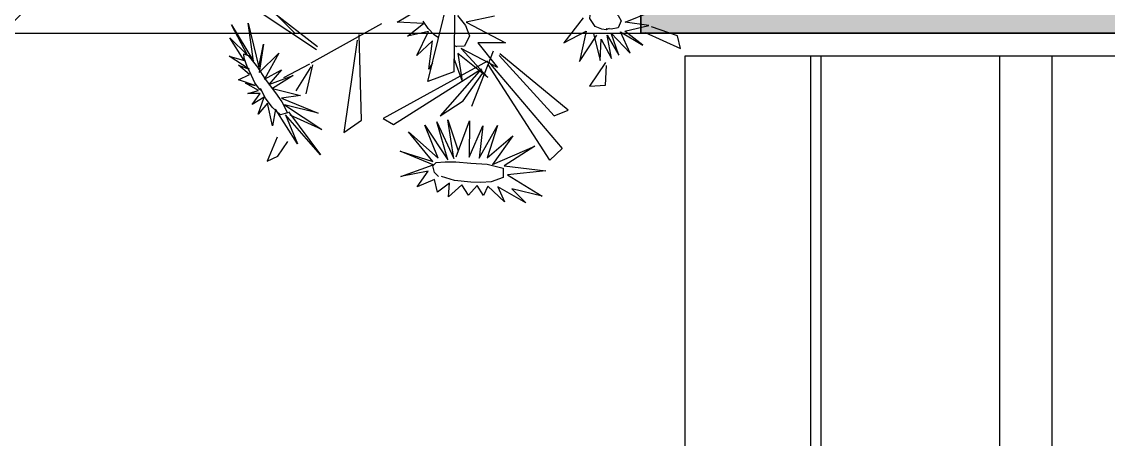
# Model space of a CAD drawing. Header units: millimetres. Extents: x -2729 to 15248, y -12439 to 5292.
# Drawn here: x 5771.2 to 5874.7, y -8844.8 to -8805 of the extents above; entities that cross this region are included whole.
import ezdxf

# ---------------------------------------------------------------- set-up
doc = ezdxf.new("R2010")
doc.units = ezdxf.units.MM

# ---------------------------------------------------------------- blocks, each defined once
blk = doc.blocks.new('styrtys')
at = {"color": 86, "linetype": 'Continuous'}
for p, q in [((-55.14, -11.48), (-55.17, -12.59)), ((-53.48, -13.32), (-55.14, -11.48)), ((-55.17, -12.59), (-54.31, -14.03)), ((-48.55, -19.1), (-48.64, -16.29)), ((-50.97, -17.58), (-48.75, -19.36)), ((-48.85, -19.11), (-50.28, -16.81)), ((-47.62, -20.29), (-42.07, -17)), ((-42.43, -18.06), (-47.35, -20.53)), ((-55.85, -19.23), (-55.49, -21.25)), ((-48.44, -24.17), (-55.85, -19.23)), ((-48.51, -19.28), (-48.03, -26.98)), ((-55.49, -21.25), (-48.06, -24.59)), ((-56.26, -23.17), (-57.21, -23.83)), ((-55.62, -34.52), (-56.26, -23.17)), ((-57.21, -23.83), (-56.03, -33.67)), ((-58.37, -28.18), (-58.02, -30.77)), ((-56.03, -33.67), (-58.37, -28.18)), ((-55.16, -31.16), (-54.93, -28.55)), ((-54.93, -28.55), (-46.57, -35.37)), ((-58.02, -30.77), (-56.46, -33.57)), ((-58.85, -31.3), (-54.98, -35.46)), ((-46.7, -35.36), (-55.16, -31.16)), ((-66.7, -35.77), (-55.95, -34.43)), ((-55.73, -34.56), (-66.2, -37.32)), ((-66.2, -37.32), (-66.7, -35.77)), ((-63.16, -39.43), (-55.49, -35.88)), ((-55.62, -35.74), (-63.07, -37.97)), ((-63.07, -37.97), (-63.16, -39.43)), ((-61.96, -42.24), (-62.56, -43.66)), ((-60.58, -44.58), (-61.96, -42.24)), ((-62.56, -43.66), (-60.9, -44.54)), ((-59.67, -49.23), (-62.5, -51.61)), ((-61.26, -51.86), (-59.43, -50)), ((-62.5, -51.61), (-61.26, -51.86))]:
    blk.add_line(p, q, dxfattribs=at)
at = {"color": 50, "linetype": 'Continuous'}
for p, q in [((-48.15, -13.54), (-46.97, -12.37)), ((-46.97, -12.37), (-46.96, -13.52)), ((-52.32, -13.39), (-50.16, -13.9)), ((-51.02, -14.32), (-52.32, -13.39)), ((-50.73, -12.62), (-49.51, -13.86)), ((-50.16, -13.9), (-50.73, -12.62)), ((-49.65, -12.5), (-49.04, -13.64)), ((-49.51, -13.86), (-49.65, -12.5)), ((-49.04, -13.64), (-48.53, -12.59)), ((-48.53, -12.59), (-48.7, -13.62)), ((-48.7, -13.62), (-47.54, -12.81)), ((-47.54, -12.81), (-48.15, -13.54)), ((-46.96, -13.52), (-45.7, -12.96)), ((-46.48, -13.72), (-44.55, -12.52)), ((-45.7, -12.96), (-46.48, -13.72)), ((-44.55, -12.52), (-45.55, -13.63)), ((-45.55, -13.63), (-42.99, -13.35)), ((-42.99, -13.35), (-45.22, -14.15)), ((-54.9, -14.78), (-51.02, -14.32)), ((-44.94, -15.96), (-47.19, -14.42)), ((-47.19, -14.42), (-46.35, -16.91)), ((-41.96, -14.02), (-45.97, -14.42)), ((-45.97, -14.42), (-42.49, -15.51)), ((-45.22, -14.15), (-41.96, -14.02)), ((-56.8, -16.29), (-51.92, -14.95)), ((-51.79, -15.32), (-56.8, -16.29)), ((-51.92, -14.95), (-54.9, -14.78)), ((-51.01, -15.29), (-54.67, -17.46)), ((-54.67, -17.46), (-52.14, -15.33)), ((-50.31, -15.28), (-53.11, -17.81)), ((-53.11, -17.81), (-51.01, -15.29)), ((-49.12, -14.9), (-50.87, -17.03)), ((-50.87, -17.03), (-50.31, -15.28)), ((-48.85, -17.21), (-49.12, -14.9)), ((-48.63, -14.76), (-48.85, -17.21)), ((-47.89, -16.47), (-48.63, -14.76)), ((-47.97, -14.61), (-47.89, -16.47)), ((-46.35, -16.91), (-47.97, -14.61)), ((-46.71, -14.62), (-44.94, -15.96)), ((-42.49, -15.51), (-46.71, -14.62)), ((-62.62, -24.88), (-61.97, -22.3)), ((-61.97, -22.3), (-62.28, -25.57)), ((-63.62, -25.09), (-63.54, -23.28)), ((-63.54, -23.28), (-62.62, -24.88)), ((-62.28, -25.57), (-59.76, -23.28)), ((-59.76, -23.28), (-62.01, -25.68)), ((-64.82, -24.81), (-63.62, -25.09)), ((-64.56, -26.22), (-64.82, -24.81)), ((-62.01, -25.68), (-58.45, -24.8)), ((-58.45, -24.8), (-61.92, -26.27)), ((-65.67, -25.58), (-64.56, -26.22)), ((-65.19, -27.2), (-65.67, -25.58)), ((-64.51, -26.75), (-63.65, -25.8)), ((-63.51, -25.55), (-63.01, -25.38)), ((-63.01, -25.38), (-62.36, -25.51)), ((-62.36, -25.51), (-62.23, -25.93)), ((-65.32, -28.09), (-64.51, -26.75)), ((-62.54, -26.71), (-62.97, -27.63)), ((-62.23, -25.93), (-62.54, -26.71)), ((-58.55, -26.48), (-62.47, -27.05)), ((-61.92, -26.27), (-58.55, -26.48)), ((-66.37, -27.36), (-65.19, -27.2)), ((-65.89, -28.49), (-66.37, -27.36)), ((-62.97, -27.63), (-63.7, -28.88)), ((-62.6, -27.6), (-59.02, -28.68)), ((-58.75, -27.67), (-62.6, -27.6)), ((-62.55, -27.89), (-60, -30.5)), ((-62.47, -27.05), (-58.75, -27.67)), ((-67.01, -28.62), (-65.89, -28.49)), ((-66.37, -29.38), (-67.01, -28.62)), ((-66.15, -29.86), (-65.76, -28.93)), ((-65.76, -28.93), (-65.32, -28.09)), ((-63.7, -28.88), (-64.47, -30.22)), ((-63.12, -28.96), (-60.99, -31.45)), ((-60, -30.5), (-63.12, -28.96)), ((-59.02, -28.68), (-62.11, -28.28)), ((-52.22, -28.69), (-50.64, -30.65)), ((-51.6, -30.61), (-52.22, -28.69)), ((-50.64, -30.65), (-50.18, -28.67)), ((-50.18, -28.67), (-49.75, -30.58)), ((-49.75, -30.58), (-48.55, -28.37)), ((-48.55, -28.37), (-48.37, -30.34)), ((-68.42, -30.15), (-66.37, -29.38)), ((-66.26, -31.07), (-66.15, -29.86)), ((-63.62, -29.8), (-61.57, -32.7)), ((-60.99, -31.45), (-63.62, -29.8)), ((-53.5, -29.71), (-53.89, -29.14)), ((-53.89, -29.14), (-51.6, -30.61)), ((-69.39, -31.96), (-66.86, -30.21)), ((-66.86, -30.21), (-68.42, -30.15)), ((-64.47, -30.22), (-65.46, -31.46)), ((-64.7, -30.69), (-64.89, -35.07)), ((-63.07, -33.61), (-64.7, -30.69)), ((-63.92, -30.49), (-63.07, -33.61)), ((-61.57, -32.7), (-63.92, -30.49)), ((-51.59, -31.27), (-51.16, -31.03)), ((-51.16, -31.03), (-50.38, -30.76)), ((-50.38, -30.76), (-49.53, -30.63)), ((-69.49, -33.64), (-67.61, -31.33)), ((-66.22, -31.53), (-69.49, -33.64)), ((-67.61, -31.33), (-69.39, -31.96)), ((-67.45, -35), (-66.22, -31.53)), ((-65.31, -31.61), (-67.45, -35)), ((-65.46, -31.46), (-66.26, -31.07)), ((-64.89, -35.07), (-65.31, -31.61)), ((-54, -31.73), (-56.29, -31.52)), ((-53.73, -32.29), (-56.29, -31.52)), ((-57.06, -33.87), (-53.73, -32.29)), ((-53.44, -32.77), (-57.06, -33.87)), ((-56.57, -35.12), (-53.44, -32.77)), ((-53.37, -33.15), (-53.09, -32.49)), ((-52.89, -32.28), (-53.09, -32.49)), ((-52.71, -33.99), (-53.37, -33.15)), ((-51.65, -34.1), (-52.71, -33.99)), ((-50.47, -33.82), (-51.65, -34.1)), ((-53.64, -34.43), (-56.57, -35.12)), ((-51.38, -34.28), (-54.78, -36.8)), ((-54.78, -36.8), (-53.64, -34.43)), ((-52.04, -36.96), (-51.38, -34.28)), ((-59.43, -42.39), (-57.89, -44.97)), ((-57.12, -44.22), (-59.43, -42.39)), ((-57.2, -41.82), (-57.12, -44.22)), ((-55.85, -44.52), (-57.2, -41.82)), ((-60.2, -44.2), (-58.42, -45.17)), ((-57.61, -44.76), (-60.2, -44.2)), ((-58.42, -45.17), (-60.5, -45.26)), ((-60.5, -45.26), (-58.33, -45.86)), ((-58.3, -46.28), (-60.82, -47.09)), ((-58.33, -45.86), (-60.51, -46.03)), ((-60.51, -46.03), (-58.3, -46.28)), ((-60.82, -47.09), (-58.57, -47.13)), ((-58.57, -47.13), (-60.65, -48.5)), ((-60.65, -48.5), (-58.69, -47.55)), ((-58.69, -47.55), (-59.21, -49.84)), ((-59.21, -49.84), (-57.93, -47.93)), ((-57.93, -47.93), (-58.11, -50.65))]:
    blk.add_line(p, q, dxfattribs=at)
for points in [[(-48.87, -13.89), (-48.64, -13.76), (-47.89, -13.64), (-47.13, -13.64), (-46.17, -13.64), (-45.35, -13.74), (-44.95, -13.88), (-45.27, -14.2), (-46.67, -14.49), (-48.01, -14.67), (-49.6, -15), (-50.64, -15.17), (-51.83, -15.19), (-51.71, -14.52), (-50.69, -14.11), (-49.65, -13.92), (-48.61, -13.88)], [(-57.82, -46.29), (-57.81, -46.01), (-57.59, -45.64), (-57.09, -45.18), (-56.17, -45.07), (-55.62, -45.38), (-55.8, -45.96), (-55.93, -46.62), (-56.31, -47.4), (-57.07, -47.62), (-57.66, -47.64), (-58.15, -47.11), (-57.97, -46.44), (-57.75, -46.04)]]:
    blk.add_lwpolyline(points, dxfattribs=at)

msp = doc.modelspace()

# ---------------------------------------------------------------- hatches: boundary and pattern name
at = {"true_color": 0x57574c}
h = msp.add_hatch(dxfattribs=at)
h.set_pattern_fill('AR-HBONE', color=251, scale=0.25)
h.set_pattern_definition([(45, (-0.0007, -12635.68), (4e-15, 35.921024), [76.2, -25.4]), (135, (17.96, -12617.72), (4e-15, 35.921024), [76.2, -25.4])])
h.paths.add_polyline_path([(5991.418, -8471.869), (5991.418, -8044.928), (5353.986, -8044.928), (5310.535, -8044.928), (5310.535, -8806.052), (5830.213, -8806.052), (5830.213, -8471.869)])
h = msp.add_hatch(color=251)
h.paths.add_polyline_path([(5991.418, -8510.578), (5986.418, -8510.578), (5986.418, -8651.736), (6398.823, -8651.736), (6398.823, -8646.736), (5991.418, -8646.736)], flags=17)
h.paths.add_polyline_path([(5991.418, -8471.869), (5830.213, -8471.869), (5830.213, -8510.578), (5838.213, -8510.578), (5838.213, -8476.869), (5986.418, -8476.869), (5986.418, -8510.578), (5991.418, -8510.578)])
h.paths.add_polyline_path([(5838.213, -8510.578), (5830.213, -8510.578), (5830.213, -8806.052), (6112.834, -8806.052), (6398.823, -8806.051), (6398.823, -8798.052), (5838.213, -8798.052)])

# ---------------------------------------------------------------- linework, layer by layer
at = {"color": 251, "true_color": 0x57574c}
msp.add_lwpolyline([(5991.418, -8471.869), (5991.418, -8044.928), (5353.986, -8044.928), (5310.535, -8044.928), (5310.535, -8806.052), (5830.213, -8806.052), (5830.213, -8471.869), (5991.418, -8471.869)], dxfattribs=at)
for points in [[(6398.823, -8798.052), (6398.823, -8806.052), (5830.213, -8806.052), (5830.213, -8471.869), (5991.418, -8471.869)], [(5830.213, -8551.869), (5830.213, -8806.052), (6112.834, -8806.052)]]:
    msp.add_lwpolyline(points)
msp.add_lwpolyline([(6326.39, -8941.058), (6326.39, -8972.721), (5959.389, -8972.721, -0.4142136), (5904.389, -8917.721), (5904.389, -8808.223), (5834.389, -8808.223), (5834.389, -8917.721, 0.4142136), (5959.389, -9042.721), (5996.981, -9042.721)], format="xyb")
at = {"color": 0, "linetype": 'ByBlock'}
for points in [[(5996.981, -9030.721), (5959.389, -9030.721, -0.1989124), (5879.486, -8997.624, -0.1989124), (5846.389, -8917.721), (5846.389, -8808.223)], [(5996.981, -9029.721), (5959.389, -9029.721, -0.1989124), (5880.193, -8996.917, -0.1989124), (5847.389, -8917.721), (5847.389, -8808.223)], [(5996.981, -9012.721), (5959.389, -9012.721, -0.1989124), (5892.214, -8984.896, -0.1989124), (5864.389, -8917.721), (5864.389, -8808.223)], [(5996.981, -9007.721), (5959.389, -9007.721, -0.1989124), (5895.749, -8981.361, -0.1989124), (5869.389, -8917.721), (5869.389, -8808.223)]]:
    msp.add_lwpolyline(points, format="xyb", dxfattribs=at)

# ---------------------------------------------------------------- block references
at = {"rotation": 115.6265250136606}
msp.add_blockref('styrtys', (5760.433, -8773.489, 0.224), dxfattribs=at)

doc.saveas('drawing.dxf')
